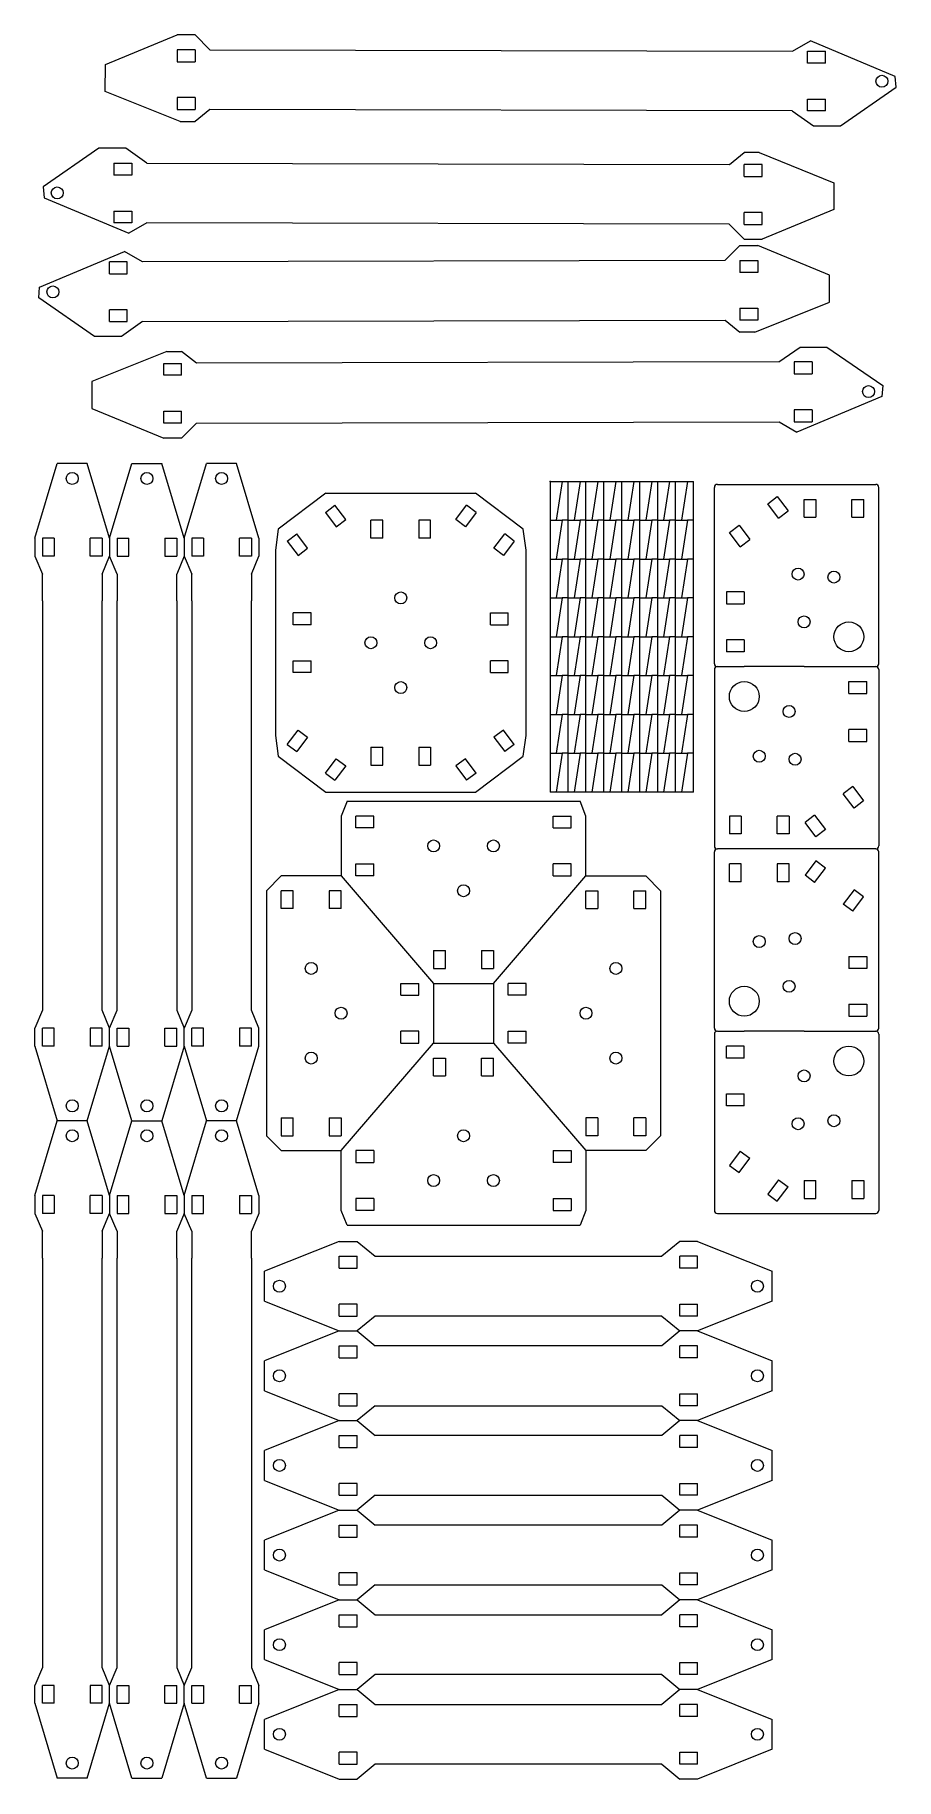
# Model space of a CAD drawing. Header units: millimetres. Extents: x 8 to 296, y 10 to 593.
import ezdxf

# ---------------------------------------------------------------- set-up
doc = ezdxf.new("R2010")
doc.units = ezdxf.units.MM
for name, color, linetype, lineweight in [('corners', 3, 'CONTINUOUS', 0), ('strips', 2, 'CONTINUOUS', 0), ('wedges', 1, 'CONTINUOUS', 0)]:
    doc.layers.add(name, color=color, linetype=linetype, lineweight=lineweight)

# ---------------------------------------------------------------- blocks, each defined once
blk = doc.blocks.new('center')
at = {"layer": 'corners'}
for p, q in [((24.96, -9.97), (8.99, -22.01)), ((24.96, -9.97), (75.04, -9.97)), ((91.01, -22.01), (75.04, -9.97)), ((24.78, -16.37), (27.97, -13.96)), ((24.78, -16.37), (28.39, -21.16)), ((31.58, -18.76), (27.97, -13.96)), ((68.42, -18.76), (72.03, -13.96)), ((75.22, -16.37), (71.61, -21.16)), ((75.22, -16.37), (72.03, -13.96)), ((8.99, -22.01), (8.01, -29.01)), ((28.39, -21.16), (31.58, -18.76)), ((44, -19), (40, -19)), ((40, -25), (40, -19)), ((44, -25), (44, -19)), ((60, -19), (56, -19)), ((56, -19), (56, -25)), ((60, -25), (60, -19)), ((71.61, -21.16), (68.42, -18.76)), ((91.99, -29.01), (91.01, -22.01)), ((8.01, -29.01), (8.01, -90.99)), ((12, -26), (15.19, -23.59)), ((12, -26), (15.61, -30.79)), ((18.81, -28.38), (15.19, -23.59)), ((15.61, -30.79), (18.81, -28.38)), ((44, -25), (40, -25)), ((60, -25), (56, -25)), ((81.19, -28.38), (84.81, -23.59)), ((84.39, -30.79), (81.19, -28.38)), ((88, -26), (84.39, -30.79)), ((88, -26), (84.81, -23.59)), ((91.99, -90.99), (91.99, -29.01)), ((14, -54), (14, -50)), ((20, -50), (14, -50)), ((20, -54), (20, -50)), ((80, -54), (80, -50)), ((80, -50), (86, -50)), ((86, -54), (86, -50)), ((20, -54), (14, -54)), ((80, -54), (86, -54)), ((14, -70), (14, -66)), ((14, -66), (20, -66)), ((20, -70), (14, -70)), ((20, -70), (20, -66)), ((80, -70), (80, -66)), ((86, -66), (80, -66)), ((80, -70), (86, -70)), ((86, -70), (86, -66)), ((8.01, -90.99), (8.99, -97.99)), ((12, -94), (15.61, -89.21)), ((18.81, -91.62), (15.19, -96.41)), ((15.61, -89.21), (18.81, -91.62)), ((84.39, -89.21), (81.19, -91.62)), ((81.19, -91.62), (84.81, -96.41)), ((88, -94), (84.39, -89.21)), ((91.01, -97.99), (91.99, -90.99)), ((8.99, -97.99), (24.96, -110.03)), ((12, -94), (15.19, -96.41)), ((24.78, -103.63), (28.39, -98.84)), ((28.39, -98.84), (31.58, -101.24)), ((40, -95), (44, -95)), ((40, -95), (40, -101)), ((44, -101), (44, -95)), ((56, -95), (60, -95)), ((56, -95), (56, -101)), ((60, -95), (60, -101)), ((71.61, -98.84), (68.42, -101.24)), ((75.22, -103.63), (71.61, -98.84)), ((75.04, -110.03), (91.01, -97.99)), ((88, -94), (84.81, -96.41)), ((24.78, -103.63), (27.97, -106.04)), ((31.58, -101.24), (27.97, -106.04)), ((40, -101), (44, -101)), ((56, -101), (60, -101)), ((68.42, -101.24), (72.03, -106.04)), ((75.22, -103.63), (72.03, -106.04)), ((24.96, -110.03), (75.04, -110.03))]:
    blk.add_line(p, q, dxfattribs=at)
for centre in [(50, -45), (40, -60), (60, -60), (50, -75)]:
    blk.add_circle(centre, 2, dxfattribs=at)

msp = doc.modelspace()

# ---------------------------------------------------------------- linework, layer by layer
at = {"layer": 'corners'}
for p, q in [((235, 383), (235, 442)), ((236, 443), (289, 443)), ((252.84, 436.55), (256.03, 438.96)), ((256.03, 438.96), (259.64, 434.16)), ((265, 438), (269, 438)), ((265, 432), (265, 438)), ((269, 438), (269, 432)), ((281, 438), (285, 438)), ((281, 432), (281, 438)), ((285, 432), (285, 438)), ((290, 383), (290, 442)), ((256.45, 431.76), (252.84, 436.55)), ((256.45, 431.76), (259.64, 434.16)), ((240.06, 426.92), (243.25, 429.33)), ((243.67, 422.13), (240.06, 426.92)), ((243.25, 429.33), (246.87, 424.53)), ((265, 432), (269, 432)), ((281, 432), (285, 432)), ((243.67, 422.13), (246.87, 424.53)), ((239, 407), (239, 403)), ((245, 407), (239, 407)), ((239, 403), (245, 403)), ((245, 407), (245, 403)), ((239, 391), (239, 387)), ((245, 391), (239, 391)), ((245, 387), (239, 387)), ((245, 391), (245, 387)), ((235, 381), (235, 322)), ((236, 382), (245, 382)), ((265, 382), (245, 382)), ((265, 382), (289, 382)), ((290, 381), (290, 322)), ((280, 373), (280, 377)), ((280, 377), (286, 377)), ((286, 373), (286, 377)), ((280, 373), (286, 373)), ((280, 357), (280, 361)), ((286, 361), (280, 361)), ((280, 357), (286, 357)), ((286, 357), (286, 361)), ((281.33, 341.87), (278.13, 339.47)), ((281.75, 334.67), (278.13, 339.47)), ((281.33, 341.87), (284.94, 337.08)), ((112, 337), (110, 332)), ((112, 337), (190, 337)), ((192, 332), (190, 337)), ((284.94, 337.08), (281.75, 334.67)), ((110, 332), (110, 312)), ((115, 328), (115, 332)), ((121, 332), (115, 332)), ((121, 328), (115, 328)), ((121, 328), (121, 332)), ((181, 328), (181, 332)), ((181, 332), (187, 332)), ((181, 328), (187, 328)), ((187, 328), (187, 332)), ((192, 312), (192, 332)), ((244, 332), (240, 332)), ((240, 332), (240, 326)), ((244, 332), (244, 326)), ((260, 332), (256, 332)), ((256, 326), (256, 332)), ((260, 332), (260, 326)), ((268.55, 332.24), (265.36, 329.84)), ((268.97, 325.04), (265.36, 329.84)), ((268.55, 332.24), (272.16, 327.45)), ((272.16, 327.45), (268.97, 325.04)), ((244, 326), (240, 326)), ((260, 326), (256, 326)), ((115, 312), (115, 316)), ((115, 316), (121, 316)), ((121, 312), (121, 316)), ((181, 312), (181, 316)), ((187, 316), (181, 316)), ((187, 312), (187, 316)), ((235, 261), (235, 320)), ((289, 321), (236, 321)), ((244, 316), (240, 316)), ((240, 310), (240, 316)), ((244, 310), (244, 316)), ((260, 316), (256, 316)), ((256, 316), (256, 310)), ((260, 310), (260, 316)), ((268.97, 316.96), (265.36, 312.16)), ((272.16, 314.55), (268.97, 316.96)), ((290, 261), (290, 320)), ((90, 312), (85, 307)), ((110, 312), (90, 312)), ((110, 312), (141, 276)), ((121, 312), (115, 312)), ((161, 276), (192, 312)), ((181, 312), (187, 312)), ((192, 312), (212, 312)), ((212, 312), (217, 307)), ((244, 310), (240, 310)), ((260, 310), (256, 310)), ((268.55, 309.76), (265.36, 312.16)), ((268.55, 309.76), (272.16, 314.55)), ((85, 307), (85, 225)), ((94, 307), (90, 307)), ((90, 301), (90, 307)), ((94, 301), (94, 307)), ((110, 307), (106, 307)), ((106, 307), (106, 301)), ((110, 301), (110, 307)), ((192, 307), (196, 307)), ((192, 301), (192, 307)), ((196, 307), (196, 301)), ((208, 307), (212, 307)), ((208, 301), (208, 307)), ((212, 301), (212, 307)), ((217, 307), (217, 225)), ((281.75, 307.33), (278.13, 302.53)), ((281.33, 300.13), (284.94, 304.92)), ((284.94, 304.92), (281.75, 307.33)), ((94, 301), (90, 301)), ((110, 301), (106, 301)), ((192, 301), (196, 301)), ((208, 301), (212, 301)), ((281.33, 300.13), (278.13, 302.53)), ((141, 287), (145, 287)), ((141, 287), (141, 281)), ((145, 281), (145, 287)), ((157, 287), (161, 287)), ((157, 287), (157, 281)), ((161, 287), (161, 281)), ((141, 281), (145, 281)), ((157, 281), (161, 281)), ((280, 285), (280, 281)), ((280, 285), (286, 285)), ((286, 281), (280, 281)), ((286, 285), (286, 281)), ((130, 272), (130, 276)), ((130, 276), (136, 276)), ((136, 272), (136, 276)), ((141, 276), (141, 256)), ((141, 276), (161, 276)), ((161, 276), (161, 256)), ((166, 272), (166, 276)), ((172, 276), (166, 276)), ((172, 272), (172, 276)), ((130, 272), (136, 272)), ((172, 272), (166, 272)), ((280, 269), (280, 265)), ((280, 269), (286, 269)), ((286, 269), (286, 265)), ((280, 265), (286, 265)), ((130, 256), (130, 260)), ((136, 260), (130, 260)), ((136, 256), (136, 260)), ((166, 256), (166, 260)), ((166, 260), (172, 260)), ((172, 256), (172, 260)), ((235, 259), (235, 200)), ((236, 260), (245, 260)), ((265, 260), (245, 260)), ((265, 260), (289, 260)), ((290, 259), (290, 200)), ((110, 220), (141, 256)), ((130, 256), (136, 256)), ((141, 256), (161, 256)), ((161, 256), (192, 220)), ((172, 256), (166, 256)), ((239, 251), (239, 255)), ((245, 255), (239, 255)), ((245, 251), (245, 255)), ((141, 251), (145, 251)), ((141, 245), (141, 251)), ((145, 251), (145, 245)), ((157, 251), (161, 251)), ((157, 245), (157, 251)), ((161, 245), (161, 251)), ((245, 251), (239, 251)), ((141, 245), (145, 245)), ((157, 245), (161, 245)), ((239, 235), (239, 239)), ((239, 239), (245, 239)), ((245, 235), (239, 235)), ((245, 235), (245, 239)), ((90, 231), (94, 231)), ((90, 231), (90, 225)), ((94, 225), (94, 231)), ((106, 231), (110, 231)), ((106, 231), (106, 225)), ((110, 231), (110, 225)), ((196, 231), (192, 231)), ((192, 231), (192, 225)), ((196, 231), (196, 225)), ((212, 231), (208, 231)), ((208, 225), (208, 231)), ((212, 231), (212, 225)), ((85, 225), (90, 220)), ((90, 225), (94, 225)), ((106, 225), (110, 225)), ((196, 225), (192, 225)), ((212, 225), (208, 225)), ((217, 225), (212, 220)), ((90, 220), (110, 220)), ((110, 200), (110, 220)), ((115, 220), (115, 216)), ((121, 220), (115, 220)), ((121, 220), (121, 216)), ((181, 220), (181, 216)), ((181, 220), (187, 220)), ((187, 220), (187, 216)), ((212, 220), (192, 220)), ((192, 220), (192, 200)), ((243.67, 219.87), (240.06, 215.08)), ((243.25, 212.67), (246.87, 217.47)), ((243.67, 219.87), (246.87, 217.47)), ((115, 216), (121, 216)), ((187, 216), (181, 216)), ((240.06, 215.08), (243.25, 212.67)), ((256.45, 210.24), (252.84, 205.45)), ((256.45, 210.24), (259.64, 207.84)), ((252.84, 205.45), (256.03, 203.04)), ((256.03, 203.04), (259.64, 207.84)), ((265, 210), (269, 210)), ((265, 210), (265, 204)), ((269, 204), (269, 210)), ((281, 210), (285, 210)), ((281, 210), (281, 204)), ((285, 210), (285, 204)), ((112, 195), (110, 200)), ((115, 204), (115, 200)), ((121, 204), (115, 204)), ((121, 200), (115, 200)), ((121, 204), (121, 200)), ((181, 204), (181, 200)), ((181, 204), (187, 204)), ((181, 200), (187, 200)), ((187, 204), (187, 200)), ((192, 200), (190, 195)), ((236, 199), (289, 199)), ((265, 204), (269, 204)), ((281, 204), (285, 204)), ((112, 195), (190, 195))]:
    msp.add_line(p, q, dxfattribs=at)
for centre, radius in [((263, 413), 2), ((275, 412), 2), ((265, 397), 2), ((280, 392), 5), ((245, 372), 5), ((260, 367), 2), ((250, 352), 2), ((262, 351), 2), ((141, 322), 2), ((161, 322), 2), ((151, 307), 2), ((250, 290), 2), ((262, 291), 2), ((100, 281), 2), ((202, 281), 2), ((245, 270), 5), ((260, 275), 2), ((110, 266), 2), ((192, 266), 2), ((100, 251), 2), ((202, 251), 2), ((280, 250), 5), ((265, 245), 2), ((263, 229), 2), ((275, 230), 2), ((151, 225), 2), ((141, 210), 2), ((161, 210), 2)]:
    msp.add_circle(centre, radius, dxfattribs=at)
for centre, start, end in [((236, 442), 90, 180), ((289, 442), 0, 90), ((236, 383), 180, 270), ((236, 381), 90, 180), ((289, 383), 270, 0), ((289, 381), 360, 90), ((236, 322), 180, 270), ((289, 322), 270, 360), ((236, 320), 90, 180), ((289, 320), 360, 90), ((236, 261), 180, 270), ((236, 259), 90, 180), ((289, 261), 270, 360), ((289, 259), 0, 90), ((236, 200), 180, 270), ((289, 200), 270, 0)]:
    msp.add_arc(centre, 1, start, end, dxfattribs=at)
at = {"layer": 'strips'}
for p, q in [((31.1, 583.54), (55.11, 593.47)), ((61.11, 593.47), (55.11, 593.47)), ((61.11, 593.47), (66.11, 588.46)), ((261.11, 588.02), (267.12, 591.48)), ((295.53, 579.57), (267.12, 591.48)), ((55.11, 588.47), (55.11, 584.47)), ((61.11, 588.47), (55.11, 588.47)), ((55.11, 584.47), (61.11, 584.47)), ((61.11, 588.47), (61.11, 584.47)), ((66.11, 588.46), (261.11, 588.02)), ((266.16, 584.01), (266.16, 588.01)), ((266.16, 588.01), (272.16, 588.01)), ((272.16, 584.01), (266.16, 584.01)), ((272.16, 584.01), (272.16, 588.01)), ((31.08, 574.54), (31.1, 583.54)), ((295.83, 575.93), (295.53, 579.57)), ((56.11, 564.47), (31.08, 574.54)), ((55.11, 572.47), (55.11, 568.47)), ((61.11, 572.47), (55.11, 572.47)), ((61.11, 572.47), (61.11, 568.47)), ((277.16, 563.01), (295.83, 575.93)), ((55.11, 568.47), (61.11, 568.47)), ((66.06, 568.46), (61.11, 564.47)), ((261.06, 568.02), (66.06, 568.46)), ((261.06, 568.02), (268.16, 563.01)), ((266.16, 568.01), (266.16, 572.01)), ((266.16, 572.01), (272.16, 572.01)), ((272.16, 568.01), (266.16, 568.01)), ((272.16, 568.01), (272.16, 572.01)), ((56.11, 564.47), (61.11, 564.47)), ((268.16, 563.01), (277.16, 563.01)), ((28.92, 555.52), (10.26, 542.6)), ((37.92, 555.52), (28.92, 555.52)), ((45.02, 550.51), (37.92, 555.52)), ((33.92, 550.52), (33.92, 546.52)), ((33.92, 550.52), (39.92, 550.52)), ((39.92, 550.52), (39.92, 546.52)), ((45.02, 550.51), (240.02, 550.07)), ((240.02, 550.07), (244.98, 554.06)), ((249.98, 554.06), (244.98, 554.06)), ((244.98, 546.06), (244.98, 550.06)), ((250.98, 550.06), (244.98, 550.06)), ((249.98, 554.06), (275.01, 543.99)), ((250.98, 546.06), (250.98, 550.06)), ((39.92, 546.52), (33.92, 546.52)), ((244.98, 546.06), (250.98, 546.06)), ((275.01, 543.99), (274.99, 534.99)), ((10.26, 542.6), (10.56, 538.96)), ((10.56, 538.96), (38.96, 527.05)), ((33.92, 534.52), (33.92, 530.52)), ((33.92, 534.52), (39.92, 534.52)), ((39.92, 534.52), (39.92, 530.52)), ((244.98, 530.06), (244.98, 534.06)), ((250.98, 534.06), (244.98, 534.06)), ((274.99, 534.99), (250.98, 525.06)), ((250.98, 530.06), (250.98, 534.06)), ((39.92, 530.52), (33.92, 530.52)), ((44.98, 530.51), (38.96, 527.05)), ((239.98, 530.07), (44.98, 530.51)), ((244.98, 525.06), (239.98, 530.07)), ((244.98, 530.06), (250.98, 530.06)), ((9.09, 509.06), (37.49, 520.97)), ((43.51, 517.5), (37.49, 520.97)), ((243.5, 522.96), (238.5, 517.95)), ((243.5, 522.96), (249.5, 522.96)), ((244.98, 525.06), (250.98, 525.06)), ((273.52, 513.03), (249.5, 522.96)), ((32.45, 513.49), (32.45, 517.49)), ((38.45, 517.49), (32.45, 517.49)), ((38.45, 513.49), (38.45, 517.49)), ((238.5, 517.95), (43.51, 517.5)), ((243.5, 517.96), (243.5, 513.96)), ((243.5, 517.96), (249.5, 517.96)), ((249.5, 513.96), (243.5, 513.96)), ((249.5, 517.96), (249.5, 513.96)), ((8.79, 505.42), (9.09, 509.06)), ((32.45, 513.49), (38.45, 513.49)), ((273.54, 504.03), (273.52, 513.03)), ((27.45, 492.49), (8.79, 505.42)), ((248.5, 493.96), (273.54, 504.03)), ((32.45, 497.49), (32.45, 501.49)), ((38.45, 501.49), (32.45, 501.49)), ((32.45, 497.49), (38.45, 497.49)), ((43.55, 497.5), (36.45, 492.49)), ((38.45, 497.49), (38.45, 501.49)), ((43.55, 497.5), (238.55, 497.95)), ((238.55, 497.95), (243.5, 493.96)), ((243.5, 501.96), (243.5, 497.96)), ((243.5, 501.96), (249.5, 501.96)), ((249.5, 497.96), (243.5, 497.96)), ((249.5, 501.96), (249.5, 497.96)), ((36.45, 492.49), (27.45, 492.49)), ((248.5, 493.96), (243.5, 493.96)), ((51.63, 487.53), (26.6, 477.47)), ((51.63, 487.53), (56.63, 487.53)), ((61.58, 483.55), (56.63, 487.53)), ((256.58, 483.99), (263.68, 489)), ((263.68, 489), (272.68, 489)), ((272.68, 489), (291.35, 476.08)), ((50.63, 479.53), (50.63, 483.53)), ((50.63, 483.53), (56.63, 483.53)), ((56.63, 479.53), (50.63, 479.53)), ((56.63, 479.53), (56.63, 483.53)), ((256.58, 483.99), (61.58, 483.55)), ((261.68, 484), (261.68, 480)), ((267.68, 484), (261.68, 484)), ((261.68, 480), (267.68, 480)), ((267.68, 484), (267.68, 480)), ((26.6, 477.47), (26.62, 468.47)), ((291.35, 476.08), (291.05, 472.44)), ((26.62, 468.47), (50.63, 458.53)), ((50.63, 463.53), (50.63, 467.53)), ((50.63, 467.53), (56.63, 467.53)), ((56.63, 463.53), (56.63, 467.53)), ((261.68, 468), (261.68, 464)), ((267.68, 468), (261.68, 468)), ((291.05, 472.44), (262.64, 460.52)), ((267.68, 468), (267.68, 464)), ((56.63, 463.53), (50.63, 463.53)), ((56.63, 458.53), (61.63, 463.55)), ((61.63, 463.55), (256.63, 463.99)), ((256.63, 463.99), (262.64, 460.52)), ((261.68, 464), (267.68, 464)), ((56.63, 458.53), (50.63, 458.53)), ((7.5, 425), (15, 450)), ((25, 450), (15, 450)), ((32.5, 425), (25, 450)), ((32.5, 425), (40, 450)), ((40, 450), (50, 450)), ((57.5, 425), (50, 450)), ((57.5, 425), (65, 450)), ((75, 450), (65, 450)), ((82.5, 425), (75, 450)), ((7.5, 425), (7.5, 419)), ((14, 425), (10, 425)), ((10, 425), (10, 419)), ((14, 425), (14, 419)), ((30, 425), (26, 425)), ((26, 419), (26, 425)), ((30, 425), (30, 419)), ((32.5, 425), (32.5, 419)), ((35, 425), (39, 425)), ((35, 425), (35, 419)), ((39, 419), (39, 425)), ((51, 425), (55, 425)), ((51, 425), (51, 419)), ((55, 425), (55, 419)), ((57.5, 425), (57.5, 419)), ((64, 425), (60, 425)), ((60, 425), (60, 419)), ((64, 425), (64, 419)), ((80, 425), (76, 425)), ((76, 419), (76, 425)), ((80, 425), (80, 419)), ((82.5, 425), (82.5, 419)), ((7.5, 419), (10, 413)), ((14, 419), (10, 419)), ((30, 419), (26, 419)), ((30, 413), (32.5, 419)), ((35, 413), (32.5, 419)), ((35, 419), (39, 419)), ((51, 419), (55, 419)), ((57.5, 419), (55, 413)), ((57.5, 419), (60, 413)), ((64, 419), (60, 419)), ((80, 419), (76, 419)), ((80, 413), (82.5, 419)), ((10, 404), (10, 413)), ((30, 413), (30, 404)), ((35, 413), (35, 404)), ((55, 404), (55, 413)), ((60, 404), (60, 413)), ((80, 413), (80, 404)), ((10, 404), (10, 276)), ((30, 276), (30, 404)), ((35, 276), (35, 404)), ((55, 404), (55, 276)), ((60, 404), (60, 276)), ((80, 276), (80, 404)), ((10, 276), (10, 267)), ((30, 267), (30, 276)), ((35, 267), (35, 276)), ((55, 276), (55, 267)), ((60, 276), (60, 267)), ((80, 267), (80, 276)), ((10, 267), (7.5, 261)), ((32.5, 261), (30, 267)), ((32.5, 261), (35, 267)), ((55, 267), (57.5, 261)), ((60, 267), (57.5, 261)), ((82.5, 261), (80, 267)), ((7.5, 255), (7.5, 261)), ((14, 261), (10, 261)), ((10, 255), (10, 261)), ((14, 255), (14, 261)), ((30, 261), (26, 261)), ((26, 261), (26, 255)), ((30, 255), (30, 261)), ((32.5, 255), (32.5, 261)), ((35, 261), (39, 261)), ((35, 255), (35, 261)), ((39, 261), (39, 255)), ((51, 261), (55, 261)), ((51, 255), (51, 261)), ((55, 255), (55, 261)), ((57.5, 255), (57.5, 261)), ((64, 261), (60, 261)), ((60, 255), (60, 261)), ((64, 255), (64, 261)), ((80, 261), (76, 261)), ((76, 261), (76, 255)), ((80, 255), (80, 261)), ((82.5, 255), (82.5, 261)), ((7.5, 255), (15, 230)), ((14, 255), (10, 255)), ((25, 230), (32.5, 255)), ((30, 255), (26, 255)), ((40, 230), (32.5, 255)), ((35, 255), (39, 255)), ((57.5, 255), (50, 230)), ((51, 255), (55, 255)), ((57.5, 255), (65, 230)), ((64, 255), (60, 255)), ((75, 230), (82.5, 255)), ((80, 255), (76, 255)), ((7.5, 205), (15, 230)), ((25, 230), (15, 230)), ((32.5, 205), (25, 230)), ((32.5, 205), (40, 230)), ((40, 230), (50, 230)), ((57.5, 205), (50, 230)), ((57.5, 205), (65, 230)), ((75, 230), (65, 230)), ((82.5, 205), (75, 230)), ((7.5, 205), (7.5, 199)), ((14, 205), (10, 205)), ((10, 205), (10, 199)), ((14, 205), (14, 199)), ((30, 205), (26, 205)), ((26, 199), (26, 205)), ((30, 205), (30, 199)), ((32.5, 205), (32.5, 199)), ((35, 205), (39, 205)), ((35, 205), (35, 199)), ((39, 199), (39, 205)), ((51, 205), (55, 205)), ((51, 205), (51, 199)), ((55, 205), (55, 199)), ((57.5, 205), (57.5, 199)), ((60, 205), (64, 205)), ((60, 205), (60, 199)), ((64, 199), (64, 205)), ((76, 205), (80, 205)), ((76, 205), (76, 199)), ((80, 205), (80, 199)), ((82.5, 205), (82.5, 199)), ((7.5, 199), (10, 193)), ((14, 199), (10, 199)), ((30, 199), (26, 199)), ((30, 193), (32.5, 199)), ((35, 193), (32.5, 199)), ((35, 199), (39, 199)), ((51, 199), (55, 199)), ((57.5, 199), (55, 193)), ((60, 193), (57.5, 199)), ((60, 199), (64, 199)), ((76, 199), (80, 199)), ((82.5, 199), (80, 193)), ((10, 184), (10, 193)), ((30, 193), (30, 184)), ((35, 193), (35, 184)), ((55, 184), (55, 193)), ((60, 193), (60, 184)), ((80, 184), (80, 193)), ((109.38, 189.63), (84.38, 179.63)), ((109.38, 189.63), (115.38, 189.63)), ((115.38, 189.63), (121.38, 184.63)), ((223.38, 189.63), (217.38, 184.63)), ((229.38, 189.63), (223.38, 189.63)), ((229.38, 189.63), (254.38, 179.63)), ((10, 184), (10, 56)), ((30, 56), (30, 184)), ((35, 56), (35, 184)), ((55, 184), (55, 56)), ((60, 56), (60, 184)), ((80, 184), (80, 56)), ((109.38, 180.63), (109.38, 184.63)), ((109.38, 184.63), (115.38, 184.63)), ((115.38, 180.63), (115.38, 184.63)), ((121.38, 184.63), (217.38, 184.63)), ((223.38, 180.63), (223.38, 184.63)), ((229.38, 184.63), (223.38, 184.63)), ((229.38, 180.63), (229.38, 184.63)), ((84.38, 169.63), (84.38, 179.63)), ((109.38, 180.63), (115.38, 180.63)), ((229.38, 180.63), (223.38, 180.63)), ((254.38, 169.63), (254.38, 179.63)), ((84.38, 169.63), (109.38, 159.63)), ((254.38, 169.63), (229.38, 159.63)), ((109.38, 164.63), (109.38, 168.63)), ((115.38, 168.63), (109.38, 168.63)), ((109.38, 164.63), (115.38, 164.63)), ((115.38, 164.63), (115.38, 168.63)), ((121.38, 164.63), (115.38, 159.63)), ((217.38, 164.63), (121.38, 164.63)), ((217.38, 164.63), (223.38, 159.63)), ((223.38, 164.63), (223.38, 168.63)), ((223.38, 168.63), (229.38, 168.63)), ((229.38, 164.63), (223.38, 164.63)), ((229.38, 164.63), (229.38, 168.63)), ((109.38, 159.63), (84.38, 149.63)), ((109.38, 159.63), (115.38, 159.63)), ((115.38, 159.63), (121.38, 154.63)), ((223.38, 159.63), (217.38, 154.63)), ((229.38, 159.63), (223.38, 159.63)), ((229.38, 159.63), (254.38, 149.63)), ((109.38, 150.63), (109.38, 154.63)), ((109.38, 154.63), (115.38, 154.63)), ((115.38, 150.63), (115.38, 154.63)), ((217.38, 154.63), (121.38, 154.63)), ((223.38, 150.63), (223.38, 154.63)), ((229.38, 154.63), (223.38, 154.63)), ((229.38, 150.63), (229.38, 154.63)), ((84.38, 139.63), (84.38, 149.63)), ((109.38, 150.63), (115.38, 150.63)), ((229.38, 150.63), (223.38, 150.63)), ((254.38, 139.63), (254.38, 149.63)), ((84.38, 139.63), (109.38, 129.63)), ((109.38, 134.63), (109.38, 138.63)), ((115.38, 138.63), (109.38, 138.63)), ((109.38, 134.63), (115.38, 134.63)), ((115.38, 134.63), (115.38, 138.63)), ((121.38, 134.63), (115.38, 129.63)), ((121.38, 134.63), (217.38, 134.63)), ((217.38, 134.63), (223.38, 129.63)), ((223.38, 134.63), (223.38, 138.63)), ((223.38, 138.63), (229.38, 138.63)), ((229.38, 134.63), (223.38, 134.63)), ((254.38, 139.63), (229.38, 129.63)), ((229.38, 134.63), (229.38, 138.63)), ((109.38, 129.63), (84.38, 119.63)), ((109.38, 129.63), (115.38, 129.63)), ((115.38, 129.63), (121.38, 124.63)), ((223.38, 129.63), (217.38, 124.63)), ((229.38, 129.63), (223.38, 129.63)), ((229.38, 129.63), (254.38, 119.63)), ((109.38, 120.63), (109.38, 124.63)), ((109.38, 124.63), (115.38, 124.63)), ((115.38, 120.63), (115.38, 124.63)), ((217.38, 124.63), (121.38, 124.63)), ((223.38, 120.63), (223.38, 124.63)), ((229.38, 124.63), (223.38, 124.63)), ((229.38, 120.63), (229.38, 124.63)), ((84.38, 109.63), (84.38, 119.63)), ((109.38, 120.63), (115.38, 120.63)), ((229.38, 120.63), (223.38, 120.63)), ((254.38, 109.63), (254.38, 119.63)), ((84.38, 109.63), (109.38, 99.63)), ((109.38, 104.63), (109.38, 108.63)), ((115.38, 108.63), (109.38, 108.63)), ((115.38, 104.63), (115.38, 108.63)), ((223.38, 104.63), (223.38, 108.63)), ((223.38, 108.63), (229.38, 108.63)), ((254.38, 109.63), (229.38, 99.63)), ((229.38, 104.63), (229.38, 108.63)), ((109.38, 99.63), (84.38, 89.63)), ((109.38, 104.63), (115.38, 104.63)), ((109.38, 99.63), (115.38, 99.63)), ((121.38, 104.63), (115.38, 99.63)), ((115.38, 99.63), (121.38, 94.63)), ((121.38, 104.63), (217.38, 104.63)), ((217.38, 104.63), (223.38, 99.63)), ((223.38, 99.63), (217.38, 94.63)), ((229.38, 104.63), (223.38, 104.63)), ((229.38, 99.63), (223.38, 99.63)), ((229.38, 99.63), (254.38, 89.63)), ((109.38, 90.63), (109.38, 94.63)), ((109.38, 94.63), (115.38, 94.63)), ((115.38, 90.63), (115.38, 94.63)), ((217.38, 94.63), (121.38, 94.63)), ((223.38, 90.63), (223.38, 94.63)), ((229.38, 94.63), (223.38, 94.63)), ((229.38, 90.63), (229.38, 94.63)), ((84.38, 79.63), (84.38, 89.63)), ((109.38, 90.63), (115.38, 90.63)), ((229.38, 90.63), (223.38, 90.63)), ((254.38, 79.63), (254.38, 89.63)), ((84.38, 79.63), (109.38, 69.63)), ((109.38, 74.63), (109.38, 78.63)), ((115.38, 78.63), (109.38, 78.63)), ((115.38, 74.63), (115.38, 78.63)), ((223.38, 74.63), (223.38, 78.63)), ((223.38, 78.63), (229.38, 78.63)), ((254.38, 79.63), (229.38, 69.63)), ((229.38, 74.63), (229.38, 78.63)), ((109.38, 74.63), (115.38, 74.63)), ((121.38, 74.63), (115.38, 69.63)), ((121.38, 74.63), (217.38, 74.63)), ((217.38, 74.63), (223.38, 69.63)), ((229.38, 74.63), (223.38, 74.63)), ((109.38, 69.63), (84.38, 59.63)), ((109.38, 69.63), (115.38, 69.63)), ((109.38, 60.63), (109.38, 64.63)), ((109.38, 64.63), (115.38, 64.63)), ((115.38, 69.63), (121.38, 64.63)), ((115.38, 60.63), (115.38, 64.63)), ((121.38, 64.63), (217.38, 64.63)), ((223.38, 69.63), (217.38, 64.63)), ((229.38, 69.63), (223.38, 69.63)), ((223.38, 60.63), (223.38, 64.63)), ((229.38, 64.63), (223.38, 64.63)), ((229.38, 69.63), (254.38, 59.63)), ((229.38, 60.63), (229.38, 64.63)), ((84.38, 49.63), (84.38, 59.63)), ((109.38, 60.63), (115.38, 60.63)), ((229.38, 60.63), (223.38, 60.63)), ((254.38, 49.63), (254.38, 59.63)), ((10, 56), (10, 47)), ((30, 47), (30, 56)), ((35, 47), (35, 56)), ((55, 56), (55, 47)), ((60, 47), (60, 56)), ((80, 56), (80, 47)), ((10, 47), (7.5, 41)), ((32.5, 41), (30, 47)), ((32.5, 41), (35, 47)), ((55, 47), (57.5, 41)), ((57.5, 41), (60, 47)), ((80, 47), (82.5, 41)), ((84.38, 49.63), (109.38, 39.63)), ((109.38, 44.63), (109.38, 48.63)), ((115.38, 48.63), (109.38, 48.63)), ((115.38, 44.63), (115.38, 48.63)), ((223.38, 44.63), (223.38, 48.63)), ((223.38, 48.63), (229.38, 48.63)), ((254.38, 49.63), (229.38, 39.63)), ((229.38, 44.63), (229.38, 48.63)), ((7.5, 35), (7.5, 41)), ((14, 41), (10, 41)), ((10, 35), (10, 41)), ((14, 35), (14, 41)), ((30, 41), (26, 41)), ((26, 41), (26, 35)), ((30, 35), (30, 41)), ((32.5, 35), (32.5, 41)), ((35, 41), (39, 41)), ((35, 35), (35, 41)), ((39, 41), (39, 35)), ((51, 41), (55, 41)), ((51, 35), (51, 41)), ((55, 35), (55, 41)), ((57.5, 35), (57.5, 41)), ((60, 41), (64, 41)), ((60, 35), (60, 41)), ((64, 41), (64, 35)), ((76, 41), (80, 41)), ((76, 35), (76, 41)), ((80, 35), (80, 41)), ((82.5, 35), (82.5, 41)), ((109.38, 44.63), (115.38, 44.63)), ((121.38, 44.63), (115.38, 39.63)), ((217.38, 44.63), (121.38, 44.63)), ((217.38, 44.63), (223.38, 39.63)), ((229.38, 44.63), (223.38, 44.63)), ((109.38, 39.63), (84.38, 29.63)), ((109.38, 39.63), (115.38, 39.63)), ((115.38, 39.63), (121.38, 34.63)), ((223.38, 39.63), (217.38, 34.63)), ((229.38, 39.63), (223.38, 39.63)), ((229.38, 39.63), (254.38, 29.63)), ((7.5, 35), (15, 10)), ((14, 35), (10, 35)), ((25, 10), (32.5, 35)), ((30, 35), (26, 35)), ((40, 10), (32.5, 35)), ((35, 35), (39, 35)), ((57.5, 35), (50, 10)), ((51, 35), (55, 35)), ((65, 10), (57.5, 35)), ((60, 35), (64, 35)), ((82.5, 35), (75, 10)), ((76, 35), (80, 35)), ((84.38, 19.63), (84.38, 29.63)), ((109.38, 30.63), (109.38, 34.63)), ((109.38, 34.63), (115.38, 34.63)), ((109.38, 30.63), (115.38, 30.63)), ((115.38, 30.63), (115.38, 34.63)), ((121.38, 34.63), (217.38, 34.63)), ((223.38, 30.63), (223.38, 34.63)), ((229.38, 34.63), (223.38, 34.63)), ((229.38, 30.63), (223.38, 30.63)), ((229.38, 30.63), (229.38, 34.63)), ((254.38, 19.63), (254.38, 29.63)), ((84.38, 19.63), (109.38, 9.63)), ((109.38, 14.63), (109.38, 18.63)), ((115.38, 18.63), (109.38, 18.63)), ((115.38, 14.63), (115.38, 18.63)), ((223.38, 14.63), (223.38, 18.63)), ((223.38, 18.63), (229.38, 18.63)), ((254.38, 19.63), (229.38, 9.63)), ((229.38, 14.63), (229.38, 18.63)), ((109.38, 14.63), (115.38, 14.63)), ((121.38, 14.63), (115.38, 9.63)), ((217.38, 14.63), (121.38, 14.63)), ((217.38, 14.63), (223.38, 9.63)), ((229.38, 14.63), (223.38, 14.63)), ((25, 10), (15, 10)), ((40, 10), (50, 10)), ((65, 10), (75, 10)), ((109.38, 9.63), (115.38, 9.63)), ((229.38, 9.63), (223.38, 9.63))]:
    msp.add_line(p, q, dxfattribs=at)
for centre in [(291.09, 577.95), (15, 540.58), (13.53, 507.44), (286.6, 474.06), (20, 445), (45, 445), (70, 445), (20, 235), (45, 235), (70, 235), (20, 225), (45, 225), (70, 225), (89.38, 174.63), (249.38, 174.63), (89.38, 144.63), (249.38, 144.63), (89.38, 114.63), (249.38, 114.63), (89.38, 84.63), (249.38, 84.63), (89.38, 54.63), (249.38, 54.63), (89.38, 24.63), (249.38, 24.63), (20, 15), (45, 15), (70, 15)]:
    msp.add_circle(centre, 2, dxfattribs=at)
at = {"layer": 'wedges'}
for p, q in [((180, 444), (228, 444)), ((180, 444), (180, 340)), ((184, 444), (182, 431)), ((186, 431), (186, 444)), ((190, 444), (188, 431)), ((192, 431), (192, 444)), ((196, 444), (194, 431)), ((198, 431), (198, 444)), ((202, 444), (200, 431)), ((204, 431), (204, 444)), ((208, 444), (206, 431)), ((210, 431), (210, 444)), ((214, 444), (212, 431)), ((216, 431), (216, 444)), ((220, 444), (218, 431)), ((222, 431), (222, 444)), ((226, 444), (224, 431)), ((228, 340), (228, 444)), ((180, 431), (184, 431)), ((184, 431), (182, 418)), ((186, 431), (184, 431)), ((186, 418), (186, 431)), ((186, 431), (190, 431)), ((190, 431), (188, 418)), ((192, 431), (190, 431)), ((192, 418), (192, 431)), ((192, 431), (196, 431)), ((196, 431), (194, 418)), ((198, 431), (196, 431)), ((198, 418), (198, 431)), ((198, 431), (202, 431)), ((202, 431), (200, 418)), ((204, 431), (202, 431)), ((204, 431), (208, 431)), ((204, 418), (204, 431)), ((208, 431), (206, 418)), ((210, 431), (208, 431)), ((210, 418), (210, 431)), ((210, 431), (214, 431)), ((214, 431), (212, 418)), ((216, 431), (214, 431)), ((216, 418), (216, 431)), ((216, 431), (220, 431)), ((220, 431), (218, 418)), ((222, 431), (220, 431)), ((222, 418), (222, 431)), ((222, 431), (226, 431)), ((226, 431), (224, 418)), ((228, 431), (226, 431)), ((180, 418), (184, 418)), ((184, 418), (182, 405)), ((186, 418), (184, 418)), ((186, 405), (186, 418)), ((186, 418), (190, 418)), ((190, 418), (188, 405)), ((192, 418), (190, 418)), ((192, 405), (192, 418)), ((192, 418), (196, 418)), ((196, 418), (194, 405)), ((198, 418), (196, 418)), ((198, 405), (198, 418)), ((198, 418), (202, 418)), ((202, 418), (200, 405)), ((204, 418), (202, 418)), ((204, 418), (208, 418)), ((204, 405), (204, 418)), ((208, 418), (206, 405)), ((210, 418), (208, 418)), ((210, 405), (210, 418)), ((210, 418), (214, 418)), ((214, 418), (212, 405)), ((216, 418), (214, 418)), ((216, 405), (216, 418)), ((216, 418), (220, 418)), ((220, 418), (218, 405)), ((222, 418), (220, 418)), ((222, 405), (222, 418)), ((222, 418), (226, 418)), ((226, 418), (224, 405)), ((228, 418), (226, 418)), ((180, 405), (184, 405)), ((184, 405), (182, 392)), ((186, 405), (184, 405)), ((186, 392), (186, 405)), ((186, 405), (190, 405)), ((190, 405), (188, 392)), ((192, 405), (190, 405)), ((192, 392), (192, 405)), ((192, 405), (196, 405)), ((196, 405), (194, 392)), ((198, 405), (196, 405)), ((198, 392), (198, 405)), ((198, 405), (202, 405)), ((202, 405), (200, 392)), ((204, 405), (202, 405)), ((204, 405), (208, 405)), ((204, 392), (204, 405)), ((208, 405), (206, 392)), ((210, 405), (208, 405)), ((210, 392), (210, 405)), ((210, 405), (214, 405)), ((214, 405), (212, 392)), ((216, 405), (214, 405)), ((216, 392), (216, 405)), ((216, 405), (220, 405)), ((220, 405), (218, 392)), ((222, 405), (220, 405)), ((222, 392), (222, 405)), ((222, 405), (226, 405)), ((226, 405), (224, 392)), ((228, 405), (226, 405)), ((180, 392), (184, 392)), ((184, 392), (182, 379)), ((186, 392), (184, 392)), ((186, 379), (186, 392)), ((186, 392), (190, 392)), ((190, 392), (188, 379)), ((192, 392), (190, 392)), ((192, 379), (192, 392)), ((192, 392), (196, 392)), ((196, 392), (194, 379)), ((198, 392), (196, 392)), ((198, 379), (198, 392)), ((198, 392), (202, 392)), ((202, 392), (200, 379)), ((204, 392), (202, 392)), ((204, 392), (208, 392)), ((204, 379), (204, 392)), ((208, 392), (206, 379)), ((210, 392), (208, 392)), ((210, 379), (210, 392)), ((210, 392), (214, 392)), ((214, 392), (212, 379)), ((216, 392), (214, 392)), ((216, 379), (216, 392)), ((216, 392), (220, 392)), ((220, 392), (218, 379)), ((222, 392), (220, 392)), ((222, 379), (222, 392)), ((222, 392), (226, 392)), ((226, 392), (224, 379)), ((228, 392), (226, 392)), ((180, 379), (184, 379)), ((184, 379), (182, 366)), ((186, 379), (184, 379)), ((186, 366), (186, 379)), ((186, 379), (190, 379)), ((190, 379), (188, 366)), ((192, 379), (190, 379)), ((192, 366), (192, 379)), ((192, 379), (196, 379)), ((196, 379), (194, 366)), ((198, 379), (196, 379)), ((198, 366), (198, 379)), ((198, 379), (202, 379)), ((202, 379), (200, 366)), ((204, 379), (202, 379)), ((204, 379), (208, 379)), ((204, 366), (204, 379)), ((208, 379), (206, 366)), ((210, 379), (208, 379)), ((210, 366), (210, 379)), ((210, 379), (214, 379)), ((214, 379), (212, 366)), ((216, 379), (214, 379)), ((216, 366), (216, 379)), ((216, 379), (220, 379)), ((220, 379), (218, 366)), ((222, 379), (220, 379)), ((222, 366), (222, 379)), ((222, 379), (226, 379)), ((226, 379), (224, 366)), ((228, 379), (226, 379)), ((180, 366), (184, 366)), ((184, 366), (182, 353)), ((186, 366), (184, 366)), ((186, 353), (186, 366)), ((186, 366), (190, 366)), ((190, 366), (188, 353)), ((192, 366), (190, 366)), ((192, 353), (192, 366)), ((192, 366), (196, 366)), ((196, 366), (194, 353)), ((198, 366), (196, 366)), ((198, 353), (198, 366)), ((198, 366), (202, 366)), ((202, 366), (200, 353)), ((204, 366), (202, 366)), ((204, 366), (208, 366)), ((204, 353), (204, 366)), ((208, 366), (206, 353)), ((210, 366), (208, 366)), ((210, 353), (210, 366)), ((210, 366), (214, 366)), ((214, 366), (212, 353)), ((216, 366), (214, 366)), ((216, 353), (216, 366)), ((216, 366), (220, 366)), ((220, 366), (218, 353)), ((222, 366), (220, 366)), ((222, 353), (222, 366)), ((222, 366), (226, 366)), ((226, 366), (224, 353)), ((228, 366), (226, 366)), ((180, 353), (184, 353)), ((184, 353), (182, 340)), ((186, 353), (184, 353)), ((186, 340), (186, 353)), ((186, 353), (190, 353)), ((190, 353), (188, 340)), ((192, 353), (190, 353)), ((192, 340), (192, 353)), ((192, 353), (196, 353)), ((196, 353), (194, 340)), ((198, 353), (196, 353)), ((198, 340), (198, 353)), ((198, 353), (202, 353)), ((202, 353), (200, 340)), ((204, 353), (202, 353)), ((204, 353), (208, 353)), ((204, 340), (204, 353)), ((208, 353), (206, 340)), ((210, 353), (208, 353)), ((210, 340), (210, 353)), ((210, 353), (214, 353)), ((214, 353), (212, 340)), ((216, 353), (214, 353)), ((216, 340), (216, 353)), ((216, 353), (220, 353)), ((220, 353), (218, 340)), ((222, 353), (220, 353)), ((222, 340), (222, 353)), ((222, 353), (226, 353)), ((226, 353), (224, 340)), ((228, 353), (226, 353)), ((228, 340), (180, 340))]:
    msp.add_line(p, q, dxfattribs=at)
msp.add_point((180, 444), dxfattribs=at)

# ---------------------------------------------------------------- block references
at = {"layer": 'corners'}
msp.add_blockref('center', (80, 450), dxfattribs=at)

doc.saveas('drawing.dxf')
